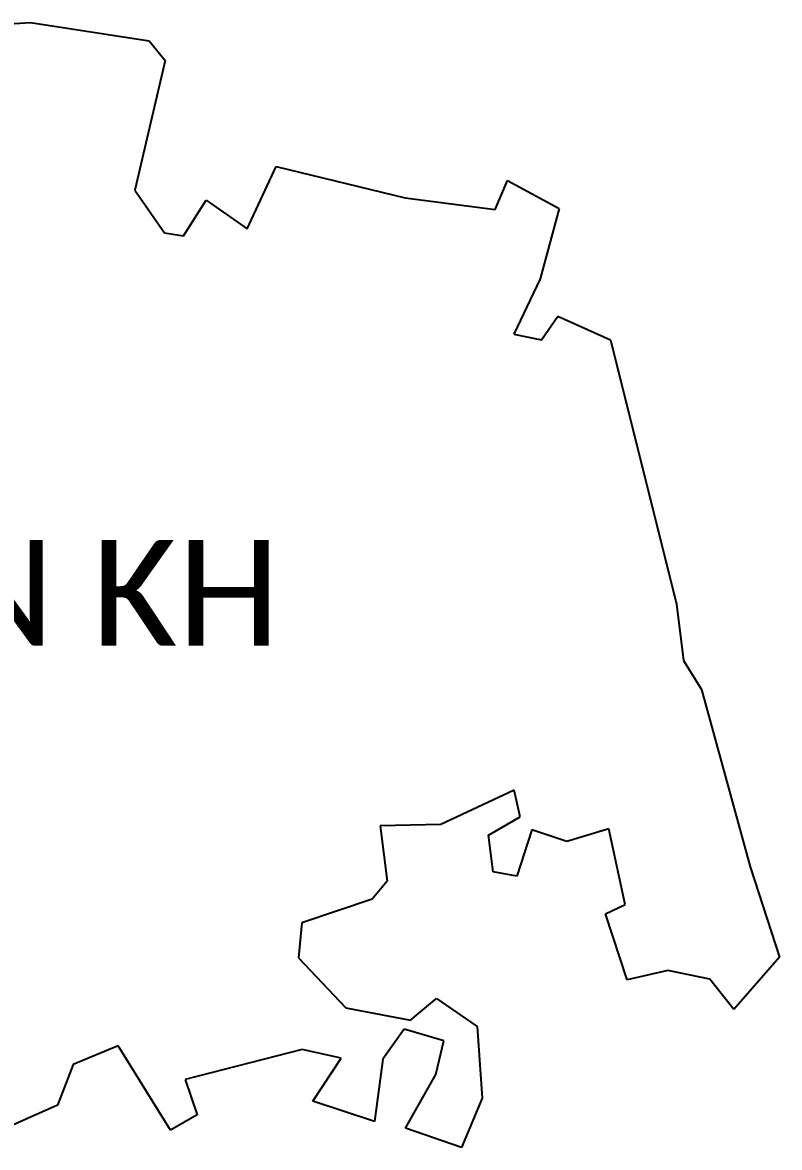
# Model space of a CAD drawing. Header units: metres. Extents: x 264827 to 267181, y 2144719 to 2146420.
# Drawn here: x 266260 to 267181, y 2144962 to 2146331 of the extents above; entities that cross this region are included whole.
import ezdxf

# ---------------------------------------------------------------- set-up
doc = ezdxf.new("R2010")
doc.units = ezdxf.units.M
doc.layers.add('village', color=3, linetype='Continuous')
doc.layers.add('VILLAGE NAME', color=250, linetype='Continuous')
doc.styles.add('MtXpl_Calibri', font='calibri.ttf')

msp = doc.modelspace()

# ---------------------------------------------------------------- linework, layer by layer
at = {"layer": 'village'}
for p, q in [((266230.6, 2146328), (266270.1, 2146330.6)), ((266270.1, 2146330.6), (266414.4, 2146308.4)), ((266414.4, 2146308.4), (266434, 2146284.4)), ((266434, 2146284.4), (266397.1, 2146126.8)), ((266533.7, 2146079.8), (266569, 2146155.3)), ((266569, 2146155.3), (266725.7, 2146117.3)), ((266835.5, 2146103.2), (266850.5, 2146138.3)), ((266850.5, 2146138.3), (266913.4, 2146104.5)), ((266397.1, 2146126.8), (266432.9, 2146074.9)), ((266456, 2146071), (266483.9, 2146114.3)), ((266483.9, 2146114.3), (266533.7, 2146079.8)), ((266725.7, 2146117.3), (266835.5, 2146103.2)), ((266913.4, 2146104.5), (266890.1, 2146018.9)), ((266432.9, 2146074.9), (266456, 2146071)), ((266890.1, 2146018.9), (266858.3, 2145951.4)), ((266891.6, 2145944.7), (266911.6, 2145973.2)), ((266911.6, 2145973.2), (266975.8, 2145944.4)), ((266858.3, 2145951.4), (266891.6, 2145944.7)), ((266975.8, 2145944.4), (267056, 2145623)), ((267056, 2145623), (267064.5, 2145554.5)), ((267064.5, 2145554.5), (267086.3, 2145519.1)), ((267086.3, 2145519.1), (267145.8, 2145303.5)), ((266858.5, 2145397), (266769.3, 2145355.2)), ((266865.9, 2145364.5), (266858.5, 2145397)), ((266769.3, 2145355.2), (266695.4, 2145353.5)), ((266827.4, 2145342), (266865.9, 2145364.5)), ((266695.4, 2145353.5), (266704.1, 2145286)), ((266833.1, 2145297.6), (266827.4, 2145342)), ((266879.9, 2145348.5), (266861.7, 2145292)), ((266922.6, 2145334.5), (266879.9, 2145348.5)), ((266973.7, 2145349.6), (266922.6, 2145334.5)), ((266993.8, 2145257.9), (266973.7, 2145349.6)), ((267145.8, 2145303.5), (267181.4, 2145193.5)), ((266704.1, 2145286), (266685.7, 2145264.3)), ((266861.7, 2145292), (266833.1, 2145297.6)), ((266685.7, 2145264.3), (266600.1, 2145235.5)), ((266969.8, 2145246.5), (266993.8, 2145257.9)), ((266995.9, 2145166), (266969.8, 2145246.5)), ((266600.1, 2145235.5), (266596.2, 2145193)), ((266596.2, 2145193), (266653.8, 2145132.1)), ((267181.4, 2145193.5), (267126, 2145130.2)), ((267045.5, 2145177.4), (266995.9, 2145166)), ((267096.5, 2145166.8), (267045.5, 2145177.4)), ((267126, 2145130.2), (267096.5, 2145166.8)), ((266732.5, 2145117.1), (266763.9, 2145143.4)), ((266763.9, 2145143.4), (266813.7, 2145109.5)), ((266653.8, 2145132.1), (266732.5, 2145117.1)), ((266813.7, 2145109.5), (266819.4, 2145022)), ((266724.7, 2145106), (266698.8, 2145069.5)), ((266773, 2145092), (266724.7, 2145106)), ((266376.5, 2145086), (266321.9, 2145063.1)), ((266440.3, 2144983.4), (266376.5, 2145086)), ((266600.4, 2145081.3), (266458.1, 2145044.9)), ((266647.8, 2145071), (266600.4, 2145081.3)), ((266763.1, 2145051.1), (266773, 2145092)), ((266613.4, 2145018.6), (266647.8, 2145071)), ((266698.8, 2145069.5), (266688.7, 2144993.7)), ((266321.9, 2145063.1), (266303, 2145013.8)), ((266458.1, 2145044.9), (266472.7, 2145001.8)), ((266726.4, 2144985.7), (266763.1, 2145051.1)), ((266303, 2145013.8), (266208.1, 2144971.6)), ((266688.7, 2144993.7), (266613.4, 2145018.6)), ((266819.4, 2145022), (266794.5, 2144962.2)), ((266472.7, 2145001.8), (266440.3, 2144983.4)), ((266794.5, 2144962.2), (266726.4, 2144985.7))]:
    msp.add_line(p, q, dxfattribs=at)

# ---------------------------------------------------------------- texts
at = {"layer": 'VILLAGE NAME', "style": 'MtXpl_Calibri'}
msp.add_text('BHUIGAON KH', height=128.647, dxfattribs=at).set_placement((265381.2, 2145572.5))

doc.saveas('drawing.dxf')
